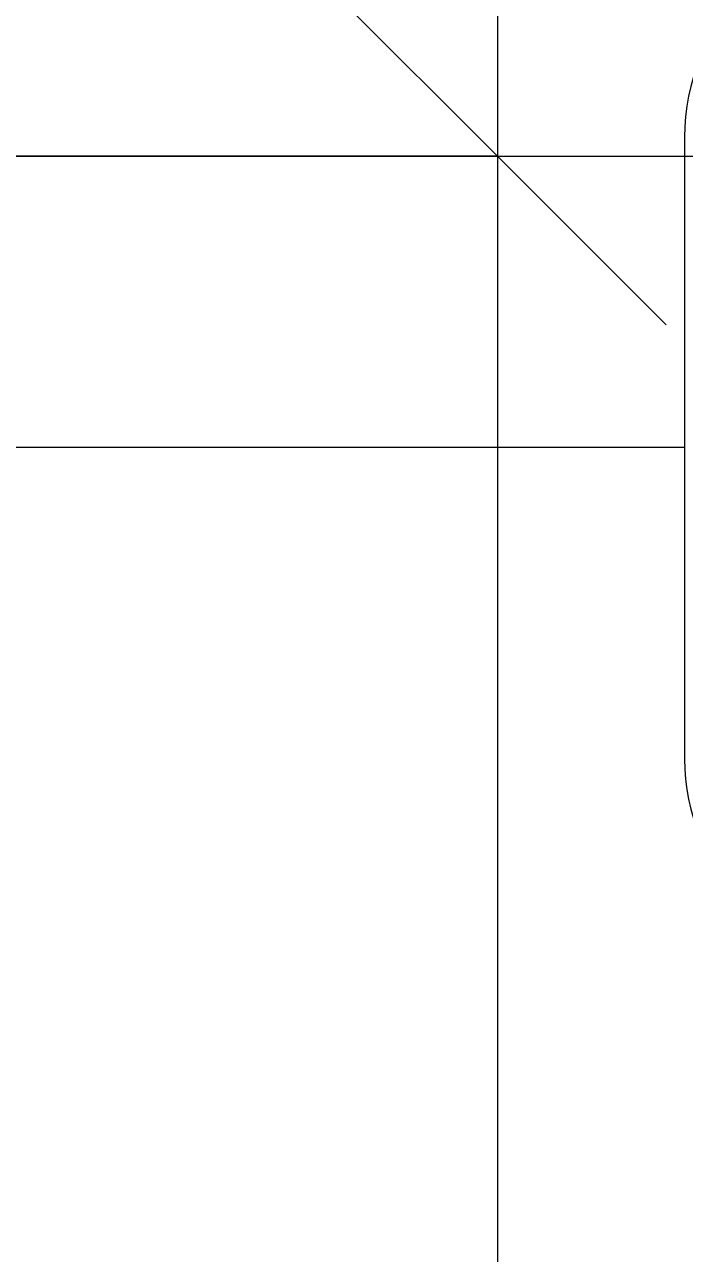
# Model space of a CAD drawing. Header units: millimetres. Extents: x 81494 to 296443, y -8553 to 29000.
# Drawn here: x 101061 to 101354, y 18767 to 19313 of the extents above; entities that cross this region are included whole.
import ezdxf

# ---------------------------------------------------------------- set-up
doc = ezdxf.new("R2010")
doc.units = ezdxf.units.MM
for name, color, linetype, lineweight in [('A-ANNO-DIMS', 7, 'Continuous', 9), ('A-ANNO-DIMS-100', 7, 'Continuous', 9), ('I-FURN-IDEN', 7, 'Continuous', 9)]:
    doc.layers.add(name, color=color, linetype=linetype, lineweight=lineweight)
doc.styles.add('ISOCPEUR_1', font='isocpeur.ttf', dxfattribs={"width": 0.9, "height": 200})
doc.dimstyles.new('ISO-2_0_0_9К_Средний_округл2', dxfattribs={"dimscale": 304.8, "dimtxt": 199.196235, "dimasz": 0.492126, "dimexe": 0.393701, "dimexo": 0, "dimgap": 0, "dimtad": 1, "dimdec": 0, "dimrnd": 10, "dimzin": 0, "dimdsep": 46, "dimtxsty": 'ISOCPEUR_1', "dimblk1": 'OBLIQUE', "dimblk2": 'OBLIQUE', "dimsah": 1, "dimcen": 0.09, "dimdle": 0.393701, "dimazin": 0, "dimtfac": 1, "dimtdec": 4, "dimtix": 1, "dimtmove": 0, "dimatfit": 3, "dimfxl": 1, "dimtvp": 1, "dimtolj": 1, "dimtzin": 0, "dimarcsym": 2})

# ---------------------------------------------------------------- blocks, each defined once
blk = doc.blocks.new('Марка_Мебель - В прямоуг_Balcon_Марка-25523697-План расстановки мебели и оборудования 1 этажа в осях 23_1-33')
at = {"layer": 'I-FURN-IDEN'}
blk.add_line((-3.3547, 1.3776), (-3.3547, -1.3841), dxfattribs=at)
for centre, radius, start, end in [((-2.4547, 1.3776), 0.9, 90, 180), ((-2.4612, -1.3841), 0.8935, 180, 270)]:
    blk.add_arc(centre, radius, start, end, dxfattribs=at)
blk = doc.blocks.new('DIMBLOCK55-План расстановки мебели и оборудования 1 этажа в осях 23_1-33')
at = {"layer": 'A-ANNO-DIMS-100'}
for p, q in [((101270.62, 19374.5), (101270.62, 17631)), ((100920, 19254.5), (101390.62, 19254.5)), ((101270.62, 19254.5), (100920, 19254.5)), ((101376.69, 17751), (101150.62, 17751)), ((101270.62, 17751), (101376.69, 17751))]:
    blk.add_line(p, q, dxfattribs=at)
at = {"layer": 'A-ANNO-DIMS-100', "lineweight": 20}
for p, q in [((101270.62, 19254.5), (101195.62, 19329.5)), ((101270.62, 19254.5), (101345.62, 19179.5)), ((101270.62, 17751), (101195.62, 17826)), ((101270.62, 17751), (101345.62, 17676))]:
    blk.add_line(p, q, dxfattribs=at)
at = {"layer": 'A-ANNO-DIMS-100', "color": 0, "insert": (101009.33, 18267.16), "char_height": 200, "width": 565.4109, "attachment_point": 1, "rotation": 90, "line_spacing_factor": 1.149209, "style": 'ISOCPEUR_1'}
blk.add_mtext('1500', dxfattribs=at)
blk = doc.blocks.new('_Oblique')
at = {"color": 0, "linetype": 'ByBlock', "lineweight": -2}
blk.add_line((-0.5, -0.5), (0.5, 0.5), dxfattribs=at)

msp = doc.modelspace()

# ---------------------------------------------------------------- linework, layer by layer
at = {"layer": 'I-FURN-IDEN'}
msp.add_line((100931.65, 19125.17), (101353.77, 19125.17), dxfattribs=at)

# ---------------------------------------------------------------- block references
at = {"layer": 'I-FURN-IDEN', "xscale": 99.99999999999993, "yscale": 99.99999999999993, "zscale": 99.99999999999993}
msp.add_blockref('Марка_Мебель - В прямоуг_Balcon_Марка-25523697-План расстановки мебели и оборудования 1 этажа в осях 23_1-33', (101689.24, 19125.17), dxfattribs=at)

# ---------------------------------------------------------------- dimensions: what is measured, and where the dimension line sits
at = {"layer": 'A-ANNO-DIMS'}
dim = msp.add_linear_dim(base=(101270.62258084, 17751.00000533), p1=(100920, 19254.50000533), p2=(101376.68859802, 17751.00000533), angle=90, dimstyle='ISO-2_0_0_9К_Средний_округл2', override={"dimpost": '<>', "dimfxl": 1571.329604}, dxfattribs=at)
dim.commit()
dim.dimension.update_dxf_attribs({"geometry": 'DIMBLOCK55-План расстановки мебели и оборудования 1 этажа в осях 23_1-33', "text_midpoint": (101170.62258084, 18502.75000533)})

doc.saveas('drawing.dxf')
